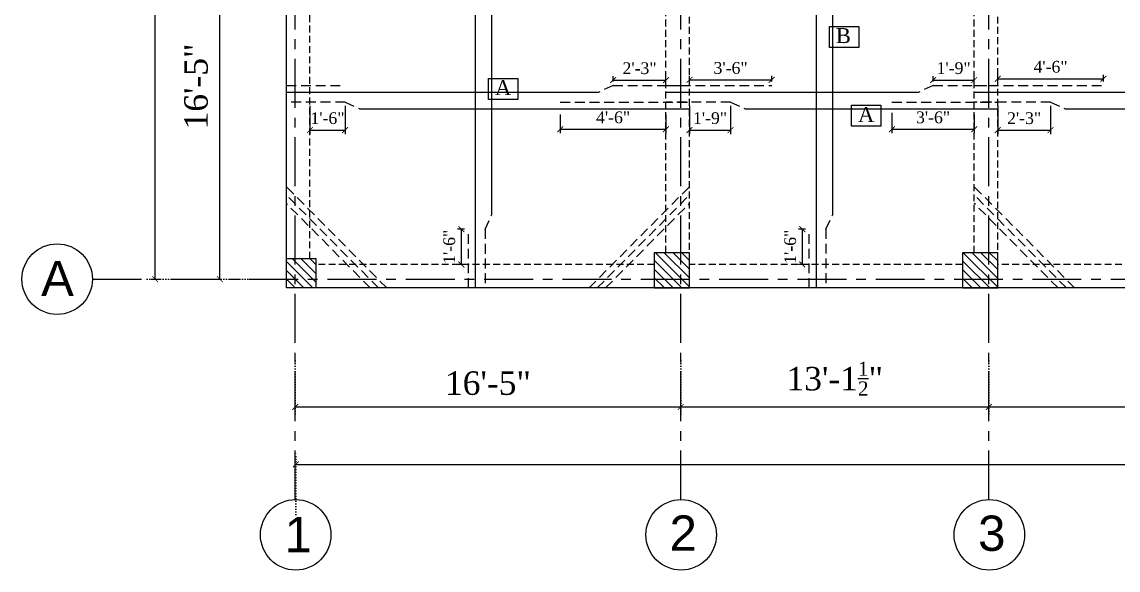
# Model space of a CAD drawing. Header units: feet. Extents: x 35006 to 48642, y 16494 to 18305.
# Drawn here: x 47526 to 48086, y 16812 to 17092 of the extents above; entities that cross this region are included whole.
import ezdxf

# ---------------------------------------------------------------- set-up
doc = ezdxf.new("R2010")
doc.units = ezdxf.units.FT
for name, pattern in [('CENTER', [2, 1.25, -0.25, 0.25, -0.25]), ('DOT2', [0.125, 0, -0.125]), ('HIDDEN', [0.375, 0.25, -0.125])]:
    doc.linetypes.add(name, pattern=pattern)
for name, color, linetype in [('0_TEXT', 1, 'Continuous'), ('DIM', 1, 'Continuous'), ('ST DIM', 11, 'Continuous'), ('ST TABLE', 2, 'Continuous'), ('ST TEX', 3, 'Continuous')]:
    doc.layers.add(name, color=color, linetype=linetype)
for name, color, linetype, lineweight in [('Column', 1, 'Continuous', 15), ('Hatch', 9, 'Continuous', 9), ('ST Beam', 7, 'Continuous', 20), ('ST GRIDS', 6, 'CENTER', 9), ('ST REINF', 1, 'Continuous', 35)]:
    doc.layers.add(name, color=color, linetype=linetype, lineweight=lineweight)
doc.styles.add('RomanS', font='times.ttf')
doc.styles.get("Standard").update_dxf_attribs({"font": 'arial.ttf'})
doc.dimstyles.new('1-1', dxfattribs={"dimtxt": 9, "dimasz": 5, "dimexe": 6, "dimexo": 6, "dimgap": 3, "dimtad": 1, "dimdec": 1, "dimzin": 0, "dimdsep": 46, "dimlunit": 4, "dimtxsty": 'RomanS', "dimblk": 'ARCHTICK', "dimcen": 0.09, "dimclrd": 256, "dimclre": 256, "dimclrt": 3, "dimadec": 0, "dimazin": 0, "dimtfac": 0.6, "dimtdec": 1, "dimtix": 1, "dimtofl": 0, "dimtmove": 1, "dimatfit": 0, "dimfxl": 1, "dimtolj": 1, "dimtzin": 0, "dimarcsym": 0})
pattern_1 = [(315, (7835.215, -63.3245), (2.24506403, 2.24506403), [])]

# ---------------------------------------------------------------- blocks, each defined once
blk = doc.blocks.new('_ArchTick')
at = {"color": 0, "const_width": 0.15}
blk.add_lwpolyline([(-0.5, -0.5), (0.5, 0.5)], dxfattribs=at)
blk = doc.blocks.new('*D359')
at = {"layer": 'Defpoints', "color": 0, "ltscale": 10, "transparency": 16777216}
for p in [(47626.99, 17157.23), (47666.16, 17157.23), (47666.16, 16960.48)]:
    blk.add_point(p, dxfattribs=at)
at = {"layer": 'ST DIM', "linetype": 'DOT2', "lineweight": -2, "ltscale": 10, "transparency": 16777216}
for p, q in [((47660.16, 17157.23), (47620.99, 17157.23)), ((47660.16, 16960.48), (47620.99, 16960.48))]:
    blk.add_line(p, q, dxfattribs=at)
at = {"layer": 'ST DIM', "lineweight": -2, "ltscale": 10, "transparency": 16777216}
blk.add_line((47626.99, 16960.48), (47626.99, 17157.23), dxfattribs=at)
at = {"layer": 'ST DIM', "lineweight": -2, "ltscale": 10, "transparency": 16777216, "xscale": 3, "yscale": 3, "zscale": 3}
for p, rotation in [((47626.99, 17157.23), 90), ((47626.99, 16960.48), 270)]:
    blk.add_blockref('_ArchTick', p, dxfattribs=dict(at, rotation=rotation))
at = {"layer": 'ST DIM', "color": 3, "lineweight": 13, "ltscale": 10, "transparency": 16777216, "insert": (47614.89, 17058.86), "char_height": 12, "attachment_point": 5, "rotation": 90, "style": 'RomanS'}
blk.add_mtext('\\A1;16\'-5"', dxfattribs=at)
blk = doc.blocks.new('*D360')
at = {"layer": 'Defpoints', "color": 0, "ltscale": 10, "transparency": 16777216}
for p in [(47665.5, 16924.76), (47862.35, 16924.76), (47862.35, 16895.21)]:
    blk.add_point(p, dxfattribs=at)
at = {"layer": 'ST DIM', "linetype": 'DOT2', "lineweight": -2, "ltscale": 10, "transparency": 16777216}
for p, q in [((47665.5, 16918.76), (47665.5, 16889.21)), ((47862.35, 16918.76), (47862.35, 16889.21))]:
    blk.add_line(p, q, dxfattribs=at)
at = {"layer": 'ST DIM', "lineweight": -2, "ltscale": 10, "transparency": 16777216}
blk.add_line((47665.5, 16895.21), (47862.35, 16895.21), dxfattribs=at)
at = {"layer": 'ST DIM', "lineweight": -2, "ltscale": 10, "transparency": 16777216, "xscale": 3, "yscale": 3, "zscale": 3, "rotation": 180}
blk.add_blockref('_ArchTick', (47665.5, 16895.21), dxfattribs=at)
at = {"layer": 'ST DIM', "lineweight": -2, "ltscale": 10, "transparency": 16777216, "xscale": 3, "yscale": 3, "zscale": 3}
blk.add_blockref('_ArchTick', (47862.35, 16895.21), dxfattribs=at)
at = {"layer": 'ST DIM', "color": 3, "lineweight": 13, "ltscale": 10, "transparency": 16777216, "insert": (47763.93, 16907.31), "char_height": 12, "attachment_point": 5, "style": 'RomanS'}
blk.add_mtext('\\A1;16\'-5"', dxfattribs=at)
blk = doc.blocks.new('*D361')
at = {"layer": 'Defpoints', "color": 0, "ltscale": 10, "transparency": 16777216}
for p in [(47862.35, 16924.76), (48019.74, 16924.76), (48019.74, 16895.21)]:
    blk.add_point(p, dxfattribs=at)
at = {"layer": 'ST DIM', "linetype": 'DOT2', "lineweight": -2, "ltscale": 10, "transparency": 16777216}
for p, q in [((47862.35, 16918.76), (47862.35, 16889.21)), ((48019.74, 16918.76), (48019.74, 16889.21))]:
    blk.add_line(p, q, dxfattribs=at)
at = {"layer": 'ST DIM', "lineweight": -2, "ltscale": 10, "transparency": 16777216}
blk.add_line((47862.35, 16895.21), (48019.74, 16895.21), dxfattribs=at)
at = {"layer": 'ST DIM', "lineweight": -2, "ltscale": 10, "transparency": 16777216, "xscale": 3, "yscale": 3, "zscale": 3, "rotation": 180}
blk.add_blockref('_ArchTick', (47862.35, 16895.21), dxfattribs=at)
at = {"layer": 'ST DIM', "lineweight": -2, "ltscale": 10, "transparency": 16777216, "xscale": 3, "yscale": 3, "zscale": 3}
blk.add_blockref('_ArchTick', (48019.74, 16895.21), dxfattribs=at)
at = {"layer": 'ST DIM', "color": 3, "lineweight": 13, "ltscale": 10, "transparency": 16777216, "insert": (47941.05, 16909.69), "char_height": 12, "attachment_point": 5, "style": 'RomanS'}
blk.add_mtext('\\A1;13\'-1{\\H0.6x;\\S1/2;}"', dxfattribs=at)
blk = doc.blocks.new('*D362')
at = {"layer": 'Defpoints', "color": 0, "ltscale": 10, "transparency": 16777216}
for p in [(48019.74, 16924.76), (48216.66, 16924.76), (48216.66, 16895.21)]:
    blk.add_point(p, dxfattribs=at)
at = {"layer": 'ST DIM', "linetype": 'DOT2', "lineweight": -2, "ltscale": 10, "transparency": 16777216}
for p, q in [((48019.74, 16918.76), (48019.74, 16889.21)), ((48216.66, 16918.76), (48216.66, 16889.21))]:
    blk.add_line(p, q, dxfattribs=at)
at = {"layer": 'ST DIM', "lineweight": -2, "ltscale": 10, "transparency": 16777216}
blk.add_line((48019.74, 16895.21), (48216.66, 16895.21), dxfattribs=at)
at = {"layer": 'ST DIM', "lineweight": -2, "ltscale": 10, "transparency": 16777216, "xscale": 3, "yscale": 3, "zscale": 3, "rotation": 180}
blk.add_blockref('_ArchTick', (48019.74, 16895.21), dxfattribs=at)
at = {"layer": 'ST DIM', "lineweight": -2, "ltscale": 10, "transparency": 16777216, "xscale": 3, "yscale": 3, "zscale": 3}
blk.add_blockref('_ArchTick', (48216.66, 16895.21), dxfattribs=at)
at = {"layer": 'ST DIM', "color": 3, "lineweight": 13, "ltscale": 10, "transparency": 16777216, "insert": (48118.2, 16907.31), "char_height": 12, "attachment_point": 5, "style": 'RomanS'}
blk.add_mtext('\\A1;16\'-5"', dxfattribs=at)
blk = doc.blocks.new('*D365')
at = {"layer": 'Defpoints', "color": 0, "ltscale": 10, "transparency": 16777216}
for p in [(48571.15, 16865.87), (47665.75, 16834.29), (48571.15, 16834.29)]:
    blk.add_point(p, dxfattribs=at)
at = {"layer": 'ST DIM', "linetype": 'DOT2', "lineweight": -2, "ltscale": 10, "transparency": 16777216}
for p, q in [((47665.75, 16840.29), (47665.75, 16871.87)), ((48571.15, 16840.29), (48571.15, 16871.87))]:
    blk.add_line(p, q, dxfattribs=at)
at = {"layer": 'ST DIM', "lineweight": -2, "ltscale": 10, "transparency": 16777216}
blk.add_line((47665.75, 16865.87), (48571.15, 16865.87), dxfattribs=at)
at = {"layer": 'ST DIM', "lineweight": -2, "ltscale": 10, "transparency": 16777216, "xscale": 3, "yscale": 3, "zscale": 3, "rotation": 180}
blk.add_blockref('_ArchTick', (47665.75, 16865.87), dxfattribs=at)
at = {"layer": 'ST DIM', "lineweight": -2, "ltscale": 10, "transparency": 16777216, "xscale": 3, "yscale": 3, "zscale": 3}
blk.add_blockref('_ArchTick', (48571.15, 16865.87), dxfattribs=at)
at = {"layer": 'ST DIM', "color": 3, "lineweight": 13, "ltscale": 10, "transparency": 16777216, "insert": (48118.45, 16880.38), "char_height": 12, "attachment_point": 5, "style": 'RomanS'}
blk.add_mtext('\\A1;75\'-5{\\H0.6x;\\S1/2;}"', dxfattribs=at)
blk = doc.blocks.new('*D366')
at = {"layer": 'Defpoints', "color": 0, "ltscale": 10, "transparency": 16777216}
for p in [(47594, 17865.88), (47626.99, 17865.88), (47626.99, 16960.48)]:
    blk.add_point(p, dxfattribs=at)
at = {"layer": 'ST DIM', "linetype": 'DOT2', "lineweight": -2, "ltscale": 10, "transparency": 16777216}
for p, q in [((47620.99, 17865.88), (47588, 17865.88)), ((47620.99, 16960.48), (47588, 16960.48))]:
    blk.add_line(p, q, dxfattribs=at)
at = {"layer": 'ST DIM', "lineweight": -2, "ltscale": 10, "transparency": 16777216}
blk.add_line((47594, 16960.48), (47594, 17865.88), dxfattribs=at)
at = {"layer": 'ST DIM', "lineweight": -2, "ltscale": 10, "transparency": 16777216, "xscale": 3, "yscale": 3, "zscale": 3}
for p, rotation in [((47594, 17865.88), 90), ((47594, 16960.48), 270)]:
    blk.add_blockref('_ArchTick', p, dxfattribs=dict(at, rotation=rotation))
at = {"layer": 'ST DIM', "color": 3, "lineweight": 13, "ltscale": 10, "transparency": 16777216, "insert": (47579.5, 17413.18), "char_height": 12, "attachment_point": 5, "rotation": 90, "style": 'RomanS'}
blk.add_mtext('\\A1;75\'-5{\\H0.6x;\\S1/2;}"', dxfattribs=at)
blk = doc.blocks.new('*D437')
at = {"layer": 'Defpoints', "color": 0, "transparency": 16777216}
for p in [(47673, 17050.91), (47691, 17050.91), (47691, 17036.59)]:
    blk.add_point(p, dxfattribs=at)
at = {"layer": 'ST DIM', "lineweight": -2, "transparency": 16777216}
for p, q in [((47673, 17048.91), (47673, 17034.59)), ((47691, 17048.91), (47691, 17034.59)), ((47673, 17036.59), (47691, 17036.59))]:
    blk.add_line(p, q, dxfattribs=at)
at = {"layer": 'ST DIM', "lineweight": -2, "transparency": 16777216, "xscale": 3, "yscale": 3, "zscale": 3, "rotation": 180}
blk.add_blockref('_ArchTick', (47673, 17036.59), dxfattribs=at)
at = {"layer": 'ST DIM', "lineweight": -2, "transparency": 16777216, "xscale": 3, "yscale": 3, "zscale": 3}
blk.add_blockref('_ArchTick', (47691, 17036.59), dxfattribs=at)
at = {"layer": 'ST DIM', "color": 3, "lineweight": 9, "transparency": 16777216, "insert": (47682, 17042.64), "char_height": 6, "attachment_point": 5, "style": 'RomanS'}
blk.add_mtext('\\A1;1\'-6"', dxfattribs=at)
blk = doc.blocks.new('*D524')
at = {"layer": 'Defpoints', "color": 0, "transparency": 16777216}
for p in [(47854.85, 17062.1), (47827.85, 17059.41), (47854.85, 17059.41)]:
    blk.add_point(p, dxfattribs=at)
at = {"layer": 'ST DIM', "lineweight": -2, "transparency": 16777216}
for p, q in [((47827.85, 17061.41), (47827.85, 17064.1)), ((47827.85, 17062.1), (47854.85, 17062.1)), ((47854.85, 17061.41), (47854.85, 17064.1))]:
    blk.add_line(p, q, dxfattribs=at)
at = {"layer": 'ST DIM', "lineweight": -2, "transparency": 16777216, "xscale": 3, "yscale": 3, "zscale": 3, "rotation": 180}
blk.add_blockref('_ArchTick', (47827.85, 17062.1), dxfattribs=at)
at = {"layer": 'ST DIM', "lineweight": -2, "transparency": 16777216, "xscale": 3, "yscale": 3, "zscale": 3}
blk.add_blockref('_ArchTick', (47854.85, 17062.1), dxfattribs=at)
at = {"layer": 'ST DIM', "color": 3, "lineweight": 9, "transparency": 16777216, "insert": (47841.35, 17068.15), "char_height": 6, "attachment_point": 5, "style": 'RomanS'}
blk.add_mtext('\\A1;2\'-3"', dxfattribs=at)
blk = doc.blocks.new('*D438')
at = {"layer": 'Defpoints', "color": 0, "transparency": 16777216}
for p in [(47800.85, 17046.53), (47854.85, 17046.53), (47854.85, 17037)]:
    blk.add_point(p, dxfattribs=at)
at = {"layer": 'ST DIM', "lineweight": -2, "transparency": 16777216}
for p, q in [((47800.85, 17044.53), (47800.85, 17035)), ((47854.85, 17044.53), (47854.85, 17035)), ((47800.85, 17037), (47854.85, 17037))]:
    blk.add_line(p, q, dxfattribs=at)
at = {"layer": 'ST DIM', "lineweight": -2, "transparency": 16777216, "xscale": 3, "yscale": 3, "zscale": 3, "rotation": 180}
blk.add_blockref('_ArchTick', (47800.85, 17037), dxfattribs=at)
at = {"layer": 'ST DIM', "lineweight": -2, "transparency": 16777216, "xscale": 3, "yscale": 3, "zscale": 3}
blk.add_blockref('_ArchTick', (47854.85, 17037), dxfattribs=at)
at = {"layer": 'ST DIM', "color": 3, "lineweight": 9, "transparency": 16777216, "insert": (47827.85, 17043.05), "char_height": 6, "attachment_point": 5, "style": 'RomanS'}
blk.add_mtext('\\A1;4\'-6"', dxfattribs=at)
blk = doc.blocks.new('*D439')
at = {"layer": 'Defpoints', "color": 0, "transparency": 16777216}
for p in [(47866.85, 17050.91), (47887.85, 17050.91), (47887.85, 17036.59)]:
    blk.add_point(p, dxfattribs=at)
at = {"layer": 'ST DIM', "lineweight": -2, "transparency": 16777216}
for p, q in [((47866.85, 17048.91), (47866.85, 17034.59)), ((47887.85, 17048.91), (47887.85, 17034.59)), ((47866.85, 17036.59), (47887.85, 17036.59))]:
    blk.add_line(p, q, dxfattribs=at)
at = {"layer": 'ST DIM', "lineweight": -2, "transparency": 16777216, "xscale": 3, "yscale": 3, "zscale": 3, "rotation": 180}
blk.add_blockref('_ArchTick', (47866.85, 17036.59), dxfattribs=at)
at = {"layer": 'ST DIM', "lineweight": -2, "transparency": 16777216, "xscale": 3, "yscale": 3, "zscale": 3}
blk.add_blockref('_ArchTick', (47887.85, 17036.59), dxfattribs=at)
at = {"layer": 'ST DIM', "color": 3, "lineweight": 9, "transparency": 16777216, "insert": (47877.35, 17042.65), "char_height": 6, "attachment_point": 5, "style": 'RomanS'}
blk.add_mtext('\\A1;1\'-9"', dxfattribs=at)
blk = doc.blocks.new('*D525')
at = {"layer": 'Defpoints', "color": 0, "transparency": 16777216}
for p in [(48012.24, 17062.1), (47991.24, 17059.41), (48012.24, 17059.41)]:
    blk.add_point(p, dxfattribs=at)
at = {"layer": 'ST DIM', "lineweight": -2, "transparency": 16777216}
for p, q in [((47991.24, 17061.41), (47991.24, 17064.1)), ((47991.24, 17062.1), (48012.24, 17062.1)), ((48012.24, 17061.41), (48012.24, 17064.1))]:
    blk.add_line(p, q, dxfattribs=at)
at = {"layer": 'ST DIM', "lineweight": -2, "transparency": 16777216, "xscale": 3, "yscale": 3, "zscale": 3, "rotation": 180}
blk.add_blockref('_ArchTick', (47991.24, 17062.1), dxfattribs=at)
at = {"layer": 'ST DIM', "lineweight": -2, "transparency": 16777216, "xscale": 3, "yscale": 3, "zscale": 3}
blk.add_blockref('_ArchTick', (48012.24, 17062.1), dxfattribs=at)
at = {"layer": 'ST DIM', "color": 3, "lineweight": 9, "transparency": 16777216, "insert": (48001.74, 17068.16), "char_height": 6, "attachment_point": 5, "style": 'RomanS'}
blk.add_mtext('\\A1;1\'-9"', dxfattribs=at)
blk = doc.blocks.new('*D440')
at = {"layer": 'Defpoints', "color": 0, "transparency": 16777216}
for p in [(47970.24, 17047.36), (48012.24, 17046.53), (48012.24, 17037)]:
    blk.add_point(p, dxfattribs=at)
at = {"layer": 'ST DIM', "lineweight": -2, "transparency": 16777216}
for p, q in [((47970.24, 17045.36), (47970.24, 17035)), ((48012.24, 17044.53), (48012.24, 17035)), ((47970.24, 17037), (48012.24, 17037))]:
    blk.add_line(p, q, dxfattribs=at)
at = {"layer": 'ST DIM', "lineweight": -2, "transparency": 16777216, "xscale": 3, "yscale": 3, "zscale": 3, "rotation": 180}
blk.add_blockref('_ArchTick', (47970.24, 17037), dxfattribs=at)
at = {"layer": 'ST DIM', "lineweight": -2, "transparency": 16777216, "xscale": 3, "yscale": 3, "zscale": 3}
blk.add_blockref('_ArchTick', (48012.24, 17037), dxfattribs=at)
at = {"layer": 'ST DIM', "color": 3, "lineweight": 9, "transparency": 16777216, "insert": (47991.24, 17043.05), "char_height": 6, "attachment_point": 5, "style": 'RomanS'}
blk.add_mtext('\\A1;3\'-6"', dxfattribs=at)
blk = doc.blocks.new('*D526')
at = {"layer": 'Defpoints', "color": 0, "transparency": 16777216}
for p in [(47908.85, 17062.23), (47866.85, 17059.41), (47908.85, 17059.41)]:
    blk.add_point(p, dxfattribs=at)
at = {"layer": 'ST DIM', "lineweight": -2, "transparency": 16777216}
for p, q in [((47866.85, 17061.41), (47866.85, 17064.23)), ((47866.85, 17062.23), (47908.85, 17062.23)), ((47908.85, 17061.41), (47908.85, 17064.23))]:
    blk.add_line(p, q, dxfattribs=at)
at = {"layer": 'ST DIM', "lineweight": -2, "transparency": 16777216, "xscale": 3, "yscale": 3, "zscale": 3, "rotation": 180}
blk.add_blockref('_ArchTick', (47866.85, 17062.23), dxfattribs=at)
at = {"layer": 'ST DIM', "lineweight": -2, "transparency": 16777216, "xscale": 3, "yscale": 3, "zscale": 3}
blk.add_blockref('_ArchTick', (47908.85, 17062.23), dxfattribs=at)
at = {"layer": 'ST DIM', "color": 3, "lineweight": 9, "transparency": 16777216, "insert": (47887.85, 17068.28), "char_height": 6, "attachment_point": 5, "style": 'RomanS'}
blk.add_mtext('\\A1;3\'-6"', dxfattribs=at)
blk = doc.blocks.new('*D441')
at = {"layer": 'Defpoints', "color": 0, "transparency": 16777216}
for p in [(48024.24, 17050.91), (48051.24, 17050.91), (48051.24, 17036.59)]:
    blk.add_point(p, dxfattribs=at)
at = {"layer": 'ST DIM', "lineweight": -2, "transparency": 16777216}
for p, q in [((48024.24, 17048.91), (48024.24, 17034.59)), ((48051.24, 17048.91), (48051.24, 17034.59)), ((48024.24, 17036.59), (48051.24, 17036.59))]:
    blk.add_line(p, q, dxfattribs=at)
at = {"layer": 'ST DIM', "lineweight": -2, "transparency": 16777216, "xscale": 3, "yscale": 3, "zscale": 3, "rotation": 180}
blk.add_blockref('_ArchTick', (48024.24, 17036.59), dxfattribs=at)
at = {"layer": 'ST DIM', "lineweight": -2, "transparency": 16777216, "xscale": 3, "yscale": 3, "zscale": 3}
blk.add_blockref('_ArchTick', (48051.24, 17036.59), dxfattribs=at)
at = {"layer": 'ST DIM', "color": 3, "lineweight": 9, "transparency": 16777216, "insert": (48037.74, 17042.64), "char_height": 6, "attachment_point": 5, "style": 'RomanS'}
blk.add_mtext('\\A1;2\'-3"', dxfattribs=at)
blk = doc.blocks.new('*D528')
at = {"layer": 'Defpoints', "color": 0, "transparency": 16777216}
for p in [(48078.24, 17062.82), (48024.24, 17059.41), (48078.24, 17059.41)]:
    blk.add_point(p, dxfattribs=at)
at = {"layer": 'ST DIM', "lineweight": -2, "transparency": 16777216}
for p, q in [((48024.24, 17061.41), (48024.24, 17064.82)), ((48024.24, 17062.82), (48078.24, 17062.82)), ((48078.24, 17061.41), (48078.24, 17064.82))]:
    blk.add_line(p, q, dxfattribs=at)
at = {"layer": 'ST DIM', "lineweight": -2, "transparency": 16777216, "xscale": 3, "yscale": 3, "zscale": 3, "rotation": 180}
blk.add_blockref('_ArchTick', (48024.24, 17062.82), dxfattribs=at)
at = {"layer": 'ST DIM', "lineweight": -2, "transparency": 16777216, "xscale": 3, "yscale": 3, "zscale": 3}
blk.add_blockref('_ArchTick', (48078.24, 17062.82), dxfattribs=at)
at = {"layer": 'ST DIM', "color": 3, "lineweight": 9, "transparency": 16777216, "insert": (48051.24, 17068.88), "char_height": 6, "attachment_point": 5, "style": 'RomanS'}
blk.add_mtext('\\A1;4\'-6"', dxfattribs=at)
blk = doc.blocks.new('*D529')
at = {"layer": 'Defpoints', "color": 0, "transparency": 16777216}
for p in [(47750.37, 16985.98), (47753.92, 16985.98), (47753.92, 16967.98)]:
    blk.add_point(p, dxfattribs=at)
at = {"layer": 'ST DIM', "lineweight": -2, "transparency": 16777216}
for p, q in [((47751.92, 16985.98), (47748.37, 16985.98)), ((47750.37, 16967.98), (47750.37, 16985.98)), ((47751.92, 16967.98), (47748.37, 16967.98))]:
    blk.add_line(p, q, dxfattribs=at)
at = {"layer": 'ST DIM', "lineweight": -2, "transparency": 16777216, "xscale": 3, "yscale": 3, "zscale": 3}
for p, rotation in [((47750.37, 16985.98), 90), ((47750.37, 16967.98), 270)]:
    blk.add_blockref('_ArchTick', p, dxfattribs=dict(at, rotation=rotation))
at = {"layer": 'ST DIM', "color": 3, "lineweight": 9, "transparency": 16777216, "insert": (47744.2, 16976.98), "char_height": 6, "attachment_point": 5, "rotation": 90, "style": 'RomanS'}
blk.add_mtext('\\A1;1\'-6"', dxfattribs=at)
blk = doc.blocks.new('*D533')
at = {"layer": 'Defpoints', "color": 0, "transparency": 16777216}
for p in [(47924.49, 16986), (47928.04, 16986), (47928.04, 16968)]:
    blk.add_point(p, dxfattribs=at)
at = {"layer": 'ST DIM', "lineweight": -2, "transparency": 16777216}
for p, q in [((47926.04, 16986), (47922.49, 16986)), ((47924.49, 16968), (47924.49, 16986)), ((47926.04, 16968), (47922.49, 16968))]:
    blk.add_line(p, q, dxfattribs=at)
at = {"layer": 'ST DIM', "lineweight": -2, "transparency": 16777216, "xscale": 3, "yscale": 3, "zscale": 3}
for p, rotation in [((47924.49, 16986), 90), ((47924.49, 16968), 270)]:
    blk.add_blockref('_ArchTick', p, dxfattribs=dict(at, rotation=rotation))
at = {"layer": 'ST DIM', "color": 3, "lineweight": 9, "transparency": 16777216, "insert": (47918.32, 16977), "char_height": 6, "attachment_point": 5, "rotation": 90, "style": 'RomanS'}
blk.add_mtext('\\A1;1\'-6"', dxfattribs=at)

msp = doc.modelspace()

# ---------------------------------------------------------------- hatches: boundary and pattern name
at = {"layer": 'Hatch', "lineweight": 9, "transparency": 33554505}
h = msp.add_hatch(dxfattribs=at)
h.set_pattern_fill('ANSI31', color=253, angle=-90)
h.set_pattern_definition(pattern_1)
h.paths.add_polyline_path([(47866.85, 16955.98), (47866.85, 16973.98), (47848.85, 16973.98), (47848.85, 16955.98)])
h = msp.add_hatch(dxfattribs=at)
h.set_pattern_fill('ANSI31', color=253, angle=-90)
h.set_pattern_definition(pattern_1)
h.paths.add_polyline_path([(48024.24, 16955.98), (48024.24, 16973.98), (48006.24, 16973.98), (48006.24, 16955.98)])
h = msp.add_hatch(dxfattribs=at)
h.set_pattern_fill('ANSI31', color=253, angle=-90)
h.set_pattern_definition([(315, (7844.215, -63.3245), (2.24506403, 2.24506403), [])])
h.paths.add_polyline_path([(47661, 16970.98), (47661, 16955.98), (47676, 16955.98), (47676, 16970.98)])

# ---------------------------------------------------------------- linework, layer by layer
at = {"layer": 'Column', "lineweight": 18}
for points in [[(47848.85, 16955.98), (47866.85, 16955.98), (47866.85, 16973.98), (47848.85, 16973.98)], [(48006.24, 16955.98), (48024.24, 16955.98), (48024.24, 16973.98), (48006.24, 16973.98)], [(47661, 16970.98), (47676, 16970.98), (47676, 16955.98), (47661, 16955.98)]]:
    msp.add_lwpolyline(points, close=True, dxfattribs=at)
at = {"layer": 'DIM', "lineweight": 13}
for centre in [(47543.95, 16960.48), (47665.75, 16829.93), (47862.6, 16829.93), (48019.99, 16829.93)]:
    msp.add_circle(centre, 18, dxfattribs=at)
at = {"layer": 'ST Beam', "linetype": 'Continuous', "lineweight": 15, "ltscale": 10}
for p, q in [((47661, 16955.98), (47661, 17870.38)), ((48575.4, 16955.98), (47661, 16955.98))]:
    msp.add_line(p, q, dxfattribs=at)
at = {"layer": 'ST Beam', "linetype": 'HIDDEN', "lineweight": 13, "ltscale": 14}
for p, q in [((47866.85, 16964.98), (47866.85, 17858.38)), ((48024.24, 16964.98), (48024.24, 17858.38)), ((47673, 16970.98), (47673, 17143.78)), ((47854.85, 16973.98), (47854.85, 17140.73)), ((48012.24, 16973.98), (48012.24, 17140.73)), ((47848.85, 16967.98), (47676, 16967.98)), ((48006.24, 16967.98), (47866.85, 16967.98)), ((48203.16, 16967.98), (48024.24, 16967.98))]:
    msp.add_line(p, q, dxfattribs=at)
at = {"layer": 'ST GRIDS', "color": 251, "lineweight": 13, "ltscale": 20}
for p, q in [((47665.5, 16847.93), (47665.5, 17870.38)), ((47862.35, 16847.93), (47862.35, 17870.38)), ((48019.74, 16847.93), (48019.74, 17870.38)), ((47561.95, 16960.48), (48575.4, 16960.48))]:
    msp.add_line(p, q, dxfattribs=at)
at = {"layer": 'ST REINF', "lineweight": 18}
for p, q in [((47765.98, 16993.48), (47765.98, 17161.78)), ((47940.1, 16993.5), (47940.1, 17161.8)), ((47757.47, 17115.28), (47757.47, 16955.98)), ((47931.59, 17115.3), (47931.59, 16956)), ((47820.35, 17055.86), (47661, 17055.86)), ((47983.74, 17055.86), (47854.85, 17055.86)), ((48174.66, 17055.86), (48012.24, 17055.86)), ((47698.5, 17047.36), (47866.85, 17047.36)), ((47895.35, 17047.36), (48024.24, 17047.36)), ((48058.74, 17047.36), (48221.16, 17047.36))]:
    msp.add_line(p, q, dxfattribs=at)
at = {"layer": 'ST REINF', "linetype": 'HIDDEN', "lineweight": 18, "ltscale": 20}
for p, q in [((47661, 17059.41), (47691, 17059.41)), ((47827.85, 17059.41), (47820.35, 17055.86)), ((47827.85, 17059.41), (47866.85, 17059.41)), ((47854.85, 17059.41), (47908.85, 17059.41)), ((47991.24, 17059.41), (47983.74, 17055.86)), ((47991.24, 17059.41), (48024.24, 17059.41)), ((48012.24, 17059.41), (48078.24, 17059.41)), ((47691, 17050.91), (47661, 17050.91)), ((47691, 17050.91), (47698.5, 17047.36)), ((47800.85, 17050.91), (47866.85, 17050.91)), ((47887.85, 17050.91), (47854.85, 17050.91)), ((47887.85, 17050.91), (47895.35, 17047.36)), ((47970.24, 17050.91), (48024.24, 17050.91)), ((48051.24, 17050.91), (48012.24, 17050.91)), ((48051.24, 17050.91), (48058.74, 17047.36)), ((47712.3, 16955.98), (47661, 17007.7)), ((47815.55, 16955.98), (47866.85, 17007.7)), ((48063.54, 16955.98), (48012.24, 17007.7)), ((47708.08, 16955.98), (47661, 17003.44)), ((47819.77, 16955.98), (47866.85, 17003.44)), ((48059.32, 16955.98), (48012.24, 17003.44)), ((47703.85, 16955.98), (47661, 16999.18)), ((47824, 16955.98), (47866.85, 16999.18)), ((48055.09, 16955.98), (48012.24, 16999.18)), ((47762.43, 16985.98), (47765.98, 16993.48)), ((47936.55, 16986), (47940.1, 16993.5)), ((47753.92, 16955.98), (47753.92, 16985.98)), ((47762.43, 16985.98), (47762.43, 16955.98)), ((47928.04, 16956), (47928.04, 16986)), ((47936.55, 16986), (47936.55, 16956))]:
    msp.add_line(p, q, dxfattribs=at)
at = {"layer": 'ST TABLE', "color": 2, "lineweight": 9}
for points in [[(47938.3, 17089.56), (47953.28, 17089.56), (47953.28, 17078.84), (47938.3, 17078.84)], [(47764.23, 17063), (47779.21, 17063), (47779.21, 17052.28), (47764.23, 17052.28)], [(47949.62, 17049.26), (47964.6, 17049.26), (47964.6, 17038.55), (47949.62, 17038.55)]]:
    msp.add_lwpolyline(points, close=True, dxfattribs=at)

# ---------------------------------------------------------------- texts
at = {"layer": '0_TEXT', "color": 2, "char_height": 18, "attachment_point": 1}
for s, insert in [('A', (47535.72, 16969.82)), ('1', (47660.02, 16839.06)), ('2', (47856.66, 16839.84)), ('3', (48014.23, 16839.75))]:
    msp.add_mtext_dynamic_manual_height_columns(s, width=33.971, gutter_width=30, heights=[0], dxfattribs=dict(at, insert=insert))
at = {"layer": 'ST TEX', "color": 3, "lineweight": 9, "transparency": 33554684, "style": 'RomanS'}
for s, p in [('B', (47941.59, 17081)), ('A', (47767.52, 17054.44)), ('A', (47952.91, 17040.7))]:
    msp.add_text(s, height=7.65, dxfattribs=at).set_placement(p)

# ---------------------------------------------------------------- dimensions: what is measured, and where the dimension line sits
at = {"layer": 'ST DIM', "lineweight": 13, "ltscale": 10}
dim = msp.add_linear_dim(base=(47594, 17865.88), p1=(47626.99, 16960.48), p2=(47626.99, 17865.88), angle=90, dimstyle='1-1', override={"dimtxt": 12, "dimasz": 3, "dimgap": 6, "dimpost": '\\X'}, dxfattribs=at)
dim.commit()
dim.dimension.update_dxf_attribs({"geometry": '*D366', "text_midpoint": (47579.5, 17413.18)})
dim = msp.add_linear_dim(base=(47626.99, 17157.23), p1=(47666.16, 16960.48), p2=(47666.16, 17157.23), angle=90, text='16\'-5"', dimstyle='1-1', override={"dimtxt": 12, "dimasz": 3, "dimgap": 6, "dimpost": '\\X'}, dxfattribs=at)
dim.commit()
dim.dimension.update_dxf_attribs({"geometry": '*D359', "text_midpoint": (47614.89, 17058.86)})
at = {"layer": 'ST DIM', "lineweight": 9}
for base, p1, p2, picture, middle in [((47854.85, 17062.1), (47827.85, 17059.41), (47854.85, 17059.41), '*D524', (47841.35, 17068.15)), ((47908.85, 17062.23), (47866.85, 17059.41), (47908.85, 17059.41), '*D526', (47887.85, 17068.28)), ((48078.24, 17062.82), (48024.24, 17059.41), (48078.24, 17059.41), '*D528', (48051.24, 17068.88)), ((47854.85, 17037), (47800.85, 17046.53), (47854.85, 17046.53), '*D438', (47827.85, 17043.05)), ((48012.24, 17037), (47970.24, 17047.36), (48012.24, 17046.53), '*D440', (47991.24, 17043.05))]:
    dim = msp.add_linear_dim(base=base, p1=p1, p2=p2, dimstyle='1-1', override={"dimtxt": 6, "dimasz": 3, "dimexe": 2, "dimexo": 2, "dimpost": '\\X'}, dxfattribs=at)
    dim.commit()
    dim.dimension.update_dxf_attribs({"geometry": picture, "text_midpoint": middle})
for base, p1, p2, picture, middle in [((48012.24, 17062.1), (47991.24, 17059.41), (48012.24, 17059.41), '*D525', (48001.74, 17062.1)), ((47691, 17036.59), (47673, 17050.91), (47691, 17050.91), '*D437', (47682, 17036.59)), ((47887.85, 17036.59), (47866.85, 17050.91), (47887.85, 17050.91), '*D439', (47877.35, 17036.59)), ((48051.24, 17036.59), (48024.24, 17050.91), (48051.24, 17050.91), '*D441', (48037.74, 17036.59))]:
    dim = msp.add_linear_dim(base=base, p1=p1, p2=p2, dimstyle='1-1', override={"dimtxt": 6, "dimasz": 3, "dimexe": 2, "dimexo": 2, "dimpost": '\\X'}, dxfattribs=at)
    dim.commit()
    dim.dimension.update_dxf_attribs({"geometry": picture, "text_midpoint": middle, "dimtype": 160})
for base, p1, p2, picture, middle in [((47750.37, 16985.98), (47753.92, 16967.98), (47753.92, 16985.98), '*D529', (47750.25, 16976.98)), ((47924.49, 16986), (47928.04, 16968), (47928.04, 16986), '*D533', (47924.37, 16977))]:
    dim = msp.add_linear_dim(base=base, p1=p1, p2=p2, angle=90, dimstyle='1-1', override={"dimtxt": 6, "dimasz": 3, "dimexe": 2, "dimexo": 2, "dimpost": '\\X'}, dxfattribs=at)
    dim.commit()
    dim.dimension.update_dxf_attribs({"geometry": picture, "text_midpoint": middle, "dimtype": 160})
at = {"layer": 'ST DIM', "lineweight": 13, "ltscale": 10}
for base, p1, p2, picture, middle in [((47862.35, 16895.2067), (47665.502, 16924.7629), (47862.35, 16924.7629), '*D360', (47763.926, 16907.3105)), ((48019.74, 16895.21), (47862.35, 16924.76), (48019.74, 16924.76), '*D361', (47941.05, 16909.69)), ((48216.66, 16895.21), (48019.74, 16924.76), (48216.66, 16924.76), '*D362', (48118.2, 16907.31)), ((48571.15, 16865.87), (47665.75, 16834.29), (48571.15, 16834.29), '*D365', (48118.45, 16880.38))]:
    dim = msp.add_linear_dim(base=base, p1=p1, p2=p2, dimstyle='1-1', override={"dimtxt": 12, "dimasz": 3, "dimgap": 6, "dimpost": '\\X'}, dxfattribs=at)
    dim.commit()
    dim.dimension.update_dxf_attribs({"geometry": picture, "text_midpoint": middle})

doc.saveas('drawing.dxf')
